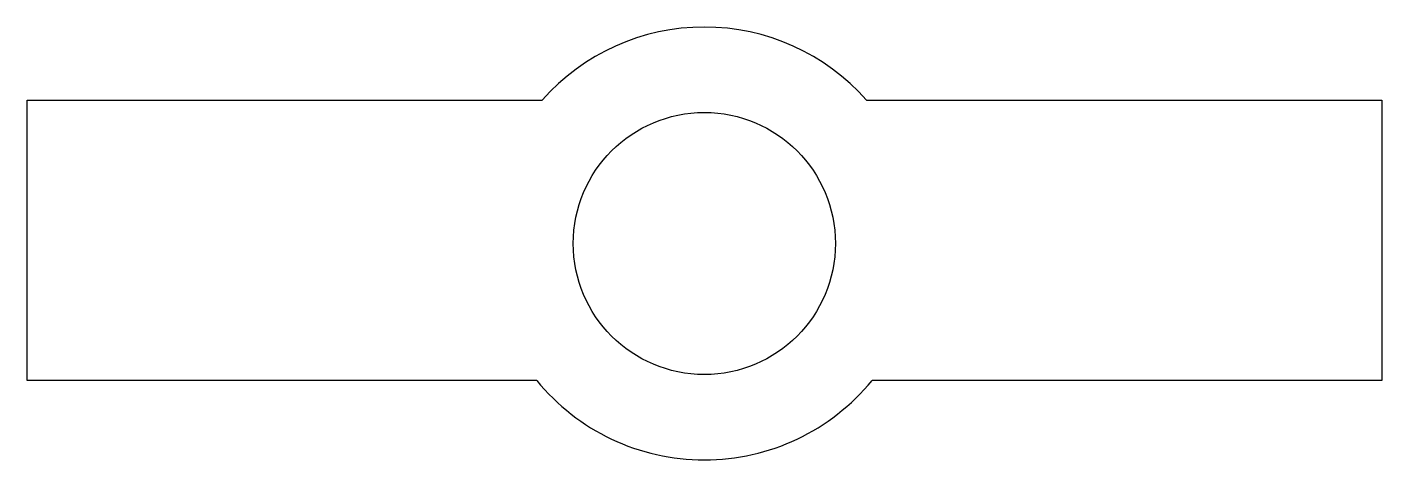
# Model space of a CAD drawing. Header units: inches. Extents: x -15639 to 15646, y -5000 to 5000.
import ezdxf

# ---------------------------------------------------------------- set-up
doc = ezdxf.new("R2010")
doc.units = ezdxf.units.IN
doc.header["$MEASUREMENT"] = 0

# ---------------------------------------------------------------- blocks, each defined once
blk = doc.blocks.new('TestBlock')
for points in [[(-3872, -3163), (-15639, -3163), (-15639, 3315), (-3743, 3315)], [(3743, 3315), (15646, 3315), (15646, -3163), (3872, -3163)]]:
    blk.add_lwpolyline(points)
blk.add_circle((0, 0), 3027)
for start, end in [(41.5297, 138.4703), (219.2472, 320.7528)]:
    blk.add_arc((0, 0), 5000, start, end)

msp = doc.modelspace()

# ---------------------------------------------------------------- block references
msp.add_blockref('TestBlock', (0, 0))

doc.saveas('drawing.dxf')
